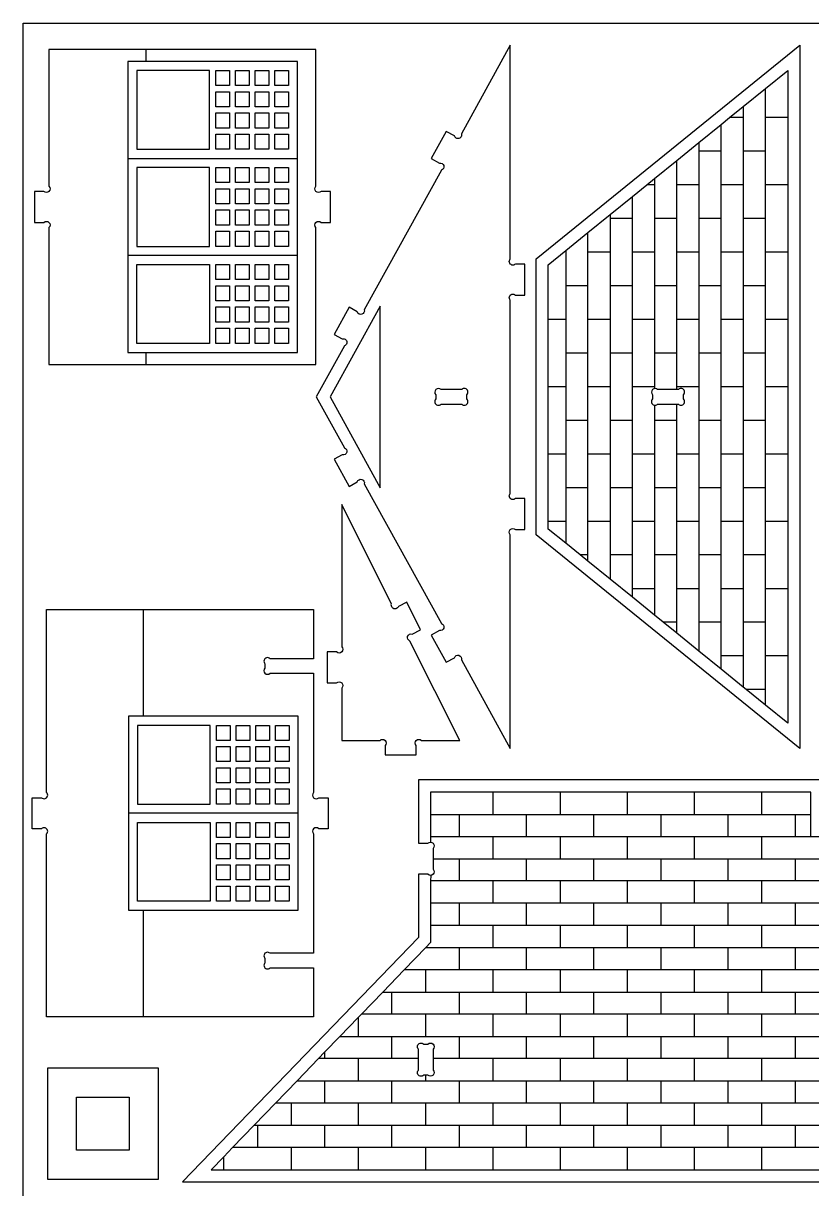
# Model space of a CAD drawing. Extents: x -0.5 to 22.4, y 15.7 to 32.1.
# Drawn here: x -0.54 to 6.24, y 22.11 to 32.13 of the extents above; entities that cross this region are included whole.
import ezdxf

# ---------------------------------------------------------------- set-up
doc = ezdxf.new("R2010")
doc.units = 0
doc.header["$MEASUREMENT"] = 0
doc.layers.get('0').update_dxf_attribs({"linetype": 'CONTINUOUS'})
doc.layers.add('ENGRAVING', color=1, linetype='CONTINUOUS')

msp = doc.modelspace()

# ---------------------------------------------------------------- linework, layer by layer
for points in [[(-0.539, 15.671), (-0.539, 32.127), (22.399, 32.127), (22.399, 15.671)], [(3.872, 27.73), (3.872, 30.101), (6.141, 31.94), (6.141, 25.891)], [(0.439, 31.044), (1.064, 31.044), (1.064, 31.722), (0.439, 31.722)], [(1.117, 31.591), (1.117, 31.722), (1.234, 31.722), (1.234, 31.591)], [(1.286, 31.591), (1.286, 31.722), (1.403, 31.722), (1.403, 31.591)], [(1.455, 31.591), (1.455, 31.722), (1.573, 31.722), (1.573, 31.591)], [(1.625, 31.591), (1.625, 31.722), (1.742, 31.722), (1.742, 31.591)], [(1.117, 31.409), (1.117, 31.539), (1.234, 31.539), (1.234, 31.409)], [(1.286, 31.409), (1.286, 31.539), (1.403, 31.539), (1.403, 31.409)], [(1.455, 31.409), (1.455, 31.539), (1.573, 31.539), (1.573, 31.409)], [(1.625, 31.409), (1.625, 31.539), (1.742, 31.539), (1.742, 31.409)], [(1.117, 31.226), (1.117, 31.357), (1.234, 31.357), (1.234, 31.226)], [(1.286, 31.226), (1.286, 31.357), (1.403, 31.357), (1.403, 31.226)], [(1.455, 31.226), (1.455, 31.357), (1.573, 31.357), (1.573, 31.226)], [(1.625, 31.226), (1.625, 31.357), (1.742, 31.357), (1.742, 31.226)], [(1.117, 31.044), (1.117, 31.174), (1.234, 31.174), (1.234, 31.044)], [(1.286, 31.044), (1.286, 31.174), (1.403, 31.174), (1.403, 31.044)], [(1.455, 31.044), (1.455, 31.174), (1.573, 31.174), (1.573, 31.044)], [(1.625, 31.044), (1.625, 31.174), (1.742, 31.174), (1.742, 31.044)], [(1.064, 30.209), (1.064, 30.887), (0.439, 30.887), (0.439, 30.209)], [(1.117, 30.757), (1.117, 30.887), (1.234, 30.887), (1.234, 30.757)], [(1.286, 30.887), (1.403, 30.887), (1.403, 30.757), (1.286, 30.757)], [(1.455, 30.757), (1.455, 30.887), (1.573, 30.887), (1.573, 30.757)], [(1.625, 30.757), (1.625, 30.887), (1.742, 30.887), (1.742, 30.757)], [(1.117, 30.574), (1.117, 30.705), (1.234, 30.705), (1.234, 30.574)], [(1.286, 30.574), (1.286, 30.705), (1.403, 30.705), (1.403, 30.574)], [(1.455, 30.574), (1.455, 30.705), (1.573, 30.705), (1.573, 30.574)], [(1.625, 30.574), (1.625, 30.705), (1.742, 30.705), (1.742, 30.574)], [(1.117, 30.392), (1.117, 30.522), (1.234, 30.522), (1.234, 30.392)], [(1.286, 30.392), (1.286, 30.522), (1.403, 30.522), (1.403, 30.392)], [(1.455, 30.392), (1.455, 30.522), (1.573, 30.522), (1.573, 30.392)], [(1.625, 30.392), (1.625, 30.522), (1.742, 30.522), (1.742, 30.392)], [(1.117, 30.209), (1.117, 30.34), (1.234, 30.34), (1.234, 30.209)], [(1.286, 30.209), (1.286, 30.34), (1.403, 30.34), (1.403, 30.209)], [(1.455, 30.209), (1.455, 30.34), (1.573, 30.34), (1.573, 30.209)], [(1.625, 30.209), (1.625, 30.34), (1.742, 30.34), (1.742, 30.209)], [(0.439, 29.375), (0.439, 30.053), (1.064, 30.053), (1.064, 29.375)], [(1.234, 30.053), (1.234, 29.923), (1.117, 29.923), (1.117, 30.053)], [(1.286, 29.923), (1.286, 30.053), (1.403, 30.053), (1.403, 29.923)], [(1.455, 29.923), (1.455, 30.053), (1.573, 30.053), (1.573, 29.923)], [(1.625, 30.053), (1.742, 30.053), (1.742, 29.923), (1.625, 29.923)], [(1.117, 29.74), (1.117, 29.87), (1.234, 29.87), (1.234, 29.74)], [(1.286, 29.74), (1.286, 29.87), (1.403, 29.87), (1.403, 29.74)], [(1.455, 29.74), (1.455, 29.87), (1.573, 29.87), (1.573, 29.74)], [(1.625, 29.74), (1.625, 29.87), (1.742, 29.87), (1.742, 29.74)], [(1.117, 29.557), (1.117, 29.688), (1.234, 29.688), (1.234, 29.557)], [(1.286, 29.557), (1.286, 29.688), (1.403, 29.688), (1.403, 29.557)], [(1.455, 29.557), (1.455, 29.688), (1.573, 29.688), (1.573, 29.557)], [(1.625, 29.557), (1.625, 29.688), (1.742, 29.688), (1.742, 29.557)], [(1.117, 29.375), (1.117, 29.505), (1.234, 29.505), (1.234, 29.375)], [(1.286, 29.375), (1.286, 29.505), (1.403, 29.505), (1.403, 29.375)], [(1.455, 29.375), (1.455, 29.505), (1.573, 29.505), (1.573, 29.375)], [(1.625, 29.375), (1.625, 29.505), (1.742, 29.505), (1.742, 29.375)], [(0.444, 26.091), (0.444, 25.413), (1.07, 25.413), (1.07, 26.091)], [(1.122, 25.961), (1.122, 26.091), (1.24, 26.091), (1.24, 25.961)], [(1.292, 25.961), (1.292, 26.091), (1.409, 26.091), (1.409, 25.961)], [(1.461, 25.961), (1.461, 26.091), (1.579, 26.091), (1.579, 25.961)], [(1.631, 25.961), (1.631, 26.091), (1.748, 26.091), (1.748, 25.961)], [(1.122, 25.779), (1.122, 25.909), (1.24, 25.909), (1.24, 25.779)], [(1.292, 25.779), (1.292, 25.909), (1.409, 25.909), (1.409, 25.779)], [(1.461, 25.779), (1.461, 25.909), (1.579, 25.909), (1.579, 25.779)], [(1.631, 25.779), (1.631, 25.909), (1.748, 25.909), (1.748, 25.779)], [(1.122, 25.596), (1.122, 25.726), (1.24, 25.726), (1.24, 25.596)], [(1.292, 25.596), (1.292, 25.726), (1.409, 25.726), (1.409, 25.596)], [(1.461, 25.596), (1.461, 25.726), (1.579, 25.726), (1.579, 25.596)], [(1.631, 25.596), (1.631, 25.726), (1.748, 25.726), (1.748, 25.596)], [(1.122, 25.413), (1.122, 25.544), (1.24, 25.544), (1.24, 25.413)], [(1.292, 25.413), (1.292, 25.544), (1.409, 25.544), (1.409, 25.413)], [(1.461, 25.413), (1.461, 25.544), (1.579, 25.544), (1.579, 25.413)], [(1.631, 25.413), (1.631, 25.544), (1.748, 25.544), (1.748, 25.413)], [(0.444, 24.579), (0.444, 25.257), (1.07, 25.257), (1.07, 24.579)], [(1.122, 25.127), (1.122, 25.257), (1.24, 25.257), (1.24, 25.127)], [(1.292, 25.127), (1.292, 25.257), (1.409, 25.257), (1.409, 25.127)], [(1.461, 25.127), (1.461, 25.257), (1.579, 25.257), (1.579, 25.127)], [(1.631, 25.127), (1.631, 25.257), (1.748, 25.257), (1.748, 25.127)], [(1.122, 24.944), (1.122, 25.075), (1.24, 25.075), (1.24, 24.944)], [(1.292, 24.944), (1.292, 25.075), (1.409, 25.075), (1.409, 24.944)], [(1.461, 24.944), (1.461, 25.075), (1.579, 25.075), (1.579, 24.944)], [(1.631, 24.944), (1.631, 25.075), (1.748, 25.075), (1.748, 24.944)], [(1.122, 24.762), (1.122, 24.892), (1.24, 24.892), (1.24, 24.762)], [(1.292, 24.762), (1.292, 24.892), (1.409, 24.892), (1.409, 24.762)], [(1.461, 24.762), (1.461, 24.892), (1.579, 24.892), (1.579, 24.762)], [(1.631, 24.762), (1.631, 24.892), (1.748, 24.892), (1.748, 24.762)], [(1.122, 24.579), (1.122, 24.709), (1.24, 24.709), (1.24, 24.579)], [(1.292, 24.579), (1.292, 24.709), (1.409, 24.709), (1.409, 24.579)], [(1.461, 24.579), (1.461, 24.709), (1.579, 24.709), (1.579, 24.579)], [(1.631, 24.579), (1.631, 24.709), (1.748, 24.709), (1.748, 24.579)], [(-0.33, 22.189), (0.623, 22.189), (0.623, 23.143), (-0.33, 23.143)], [(-0.08, 22.439), (-0.08, 22.893), (0.373, 22.893), (0.373, 22.439)]]:
    msp.add_lwpolyline(points, close=True)
for points in [[(-0.443, 30.415), (-0.362, 30.415, -1), (-0.318, 30.371), (-0.318, 29.194), (0.517, 29.194), (1.978, 29.194), (1.978, 30.371, -1), (2.022, 30.415), (2.103, 30.415), (2.103, 30.682), (2.022, 30.682, -1), (1.978, 30.726), (1.978, 31.903), (0.517, 31.903), (-0.318, 31.903), (-0.318, 30.726, -1), (-0.362, 30.682), (-0.443, 30.682)], [(3.098, 26.633), (3.169, 26.672, -1), (3.229, 26.654), (3.65, 25.891), (3.65, 27.729, -1), (3.694, 27.774), (3.775, 27.774), (3.775, 28.041), (3.694, 28.041, -1), (3.65, 28.085), (3.65, 29.746, -1), (3.694, 29.79), (3.775, 29.79), (3.775, 30.057), (3.694, 30.057, -1), (3.65, 30.101), (3.65, 31.94), (3.229, 31.176, -1), (3.169, 31.159), (3.098, 31.198), (2.969, 30.964), (3.04, 30.925, -1), (3.057, 30.865), (2.394, 29.664, -1), (2.334, 29.646), (2.263, 29.685), (2.134, 29.452), (2.205, 29.413, -1), (2.223, 29.353), (1.981, 28.915), (2.223, 28.478, -1), (2.205, 28.418), (2.134, 28.379), (2.263, 28.145), (2.334, 28.184, -1), (2.394, 28.167), (3.057, 26.966, -1), (3.04, 26.906), (2.969, 26.867)], [(3.009, 28.934), (3.009, 28.897, 1), (3.054, 28.853), (3.232, 28.853, 1), (3.276, 28.897), (3.276, 28.934, 1), (3.232, 28.978), (3.054, 28.978, 1)], [(5.082, 28.978), (4.917, 28.978, 1), (4.873, 28.934), (4.873, 28.897, 1), (4.917, 28.853), (5.082, 28.853), (5.096, 28.853, 1), (5.14, 28.897), (5.14, 28.934, 1), (5.096, 28.978)], [(2.076, 26.455), (2.156, 26.455, -1), (2.201, 26.411), (2.201, 25.961), (2.53, 25.961, -1), (2.574, 25.917), (2.574, 25.836), (2.841, 25.836), (2.841, 25.917, -1), (2.886, 25.961), (3.215, 25.961), (2.787, 26.816, -1), (2.807, 26.876), (2.879, 26.912), (2.76, 27.151), (2.688, 27.114, -1), (2.628, 27.134), (2.201, 27.99), (2.201, 26.767, -1), (2.156, 26.722), (2.076, 26.722)], [(-0.338, 23.584), (-0.338, 25.158, 1), (-0.382, 25.202), (-0.463, 25.202), (-0.463, 25.469), (-0.382, 25.469, 1), (-0.338, 25.513), (-0.338, 27.086), (0.496, 27.086), (1.958, 27.086), (1.958, 26.664), (1.584, 26.664, 1), (1.54, 26.62), (1.54, 26.583, 1), (1.584, 26.539), (1.958, 26.539), (1.958, 25.513, 1), (2.002, 25.469), (2.083, 25.469), (2.083, 25.202), (2.002, 25.202, 1), (1.958, 25.158), (1.958, 24.131), (1.584, 24.131, 1), (1.54, 24.087), (1.54, 24.05, 1), (1.584, 24.006), (1.958, 24.006), (1.958, 23.584), (0.496, 23.584)], [(0.832, 22.166), (12.513, 22.166), (10.484, 24.266), (10.484, 24.81), (10.403, 24.81, -1), (10.359, 24.854), (10.359, 25.033, -1), (10.403, 25.077), (10.484, 25.077), (10.484, 25.621), (2.861, 25.621), (2.861, 25.077), (2.942, 25.077, -1), (2.986, 25.033), (2.986, 24.854, -1), (2.942, 24.81), (2.861, 24.81), (2.861, 24.266)], [(2.986, 23.225), (2.986, 23.127, -1), (2.942, 23.083), (2.921, 23.083), (2.905, 23.083, -1), (2.861, 23.127), (2.861, 23.225), (2.861, 23.306, -1), (2.905, 23.35), (2.942, 23.35, -1), (2.986, 23.306)]]:
    msp.add_lwpolyline(points, format="xyb", close=True)
at = {"layer": 'ENGRAVING'}
for points in [[(0.517, 31.8), (0.517, 31.903)], [(0.36, 31.8), (0.36, 30.965)], [(0.517, 31.8), (0.36, 31.8)], [(1.821, 31.8), (0.517, 31.8)], [(1.821, 30.965), (1.821, 31.8)], [(5.845, 31.566), (6.036, 31.721)], [(6.036, 31.721), (6.036, 31.316)], [(5.654, 31.412), (5.845, 31.566)], [(5.845, 31.316), (5.845, 31.566)], [(5.536, 31.316), (5.654, 31.412)], [(5.654, 31.412), (5.654, 31.316)], [(5.463, 31.257), (5.536, 31.316)], [(5.654, 31.316), (5.536, 31.316)], [(5.654, 31.316), (5.654, 31.027)], [(5.845, 31.027), (5.845, 31.316)], [(6.036, 31.316), (5.845, 31.316)], [(6.036, 31.316), (6.036, 30.737)], [(5.273, 31.102), (5.463, 31.257)], [(5.463, 31.027), (5.463, 31.257)], [(5.082, 30.947), (5.273, 31.102)], [(5.273, 31.102), (5.273, 31.027)], [(0.36, 30.965), (1.821, 30.965)], [(0.36, 30.965), (0.36, 30.131)], [(1.821, 30.131), (1.821, 30.965)], [(5.273, 31.027), (5.273, 30.737)], [(5.463, 31.027), (5.273, 31.027)], [(5.654, 30.737), (5.463, 30.737), (5.463, 31.027)], [(5.654, 31.027), (5.654, 30.737)], [(5.845, 31.027), (5.654, 31.027)], [(5.845, 30.737), (5.845, 31.027)], [(4.891, 30.792), (5.082, 30.947)], [(5.082, 30.737), (5.082, 30.947)], [(4.823, 30.737), (4.891, 30.792)], [(4.891, 30.792), (4.891, 30.737)], [(4.7, 30.638), (4.823, 30.737)], [(4.891, 30.737), (4.823, 30.737)], [(4.891, 30.737), (4.891, 30.448)], [(5.082, 30.448), (5.082, 30.737)], [(5.273, 30.737), (5.082, 30.737)], [(5.273, 30.737), (5.273, 30.448)], [(5.463, 30.448), (5.463, 30.737)], [(5.654, 30.737), (5.654, 30.448)], [(5.845, 30.448), (5.845, 30.737)], [(6.036, 30.737), (5.845, 30.737)], [(6.036, 30.737), (6.036, 30.159)], [(4.509, 30.483), (4.7, 30.638)], [(4.7, 30.448), (4.7, 30.638)], [(4.318, 30.328), (4.509, 30.483)], [(4.509, 30.483), (4.509, 30.448), (4.509, 30.159)], [(4.7, 30.448), (4.509, 30.448)], [(4.891, 30.159), (4.7, 30.159), (4.7, 30.448)], [(5.082, 30.448), (4.891, 30.448)], [(4.891, 30.448), (4.891, 30.159)], [(5.082, 30.159), (5.082, 30.448)], [(5.273, 30.448), (5.273, 30.159)], [(5.463, 30.448), (5.273, 30.448)], [(5.463, 30.159), (5.463, 30.448)], [(5.654, 30.448), (5.654, 30.159)], [(5.845, 30.448), (5.654, 30.448)], [(5.845, 30.159), (5.845, 30.448)], [(4.127, 30.173), (4.318, 30.328)], [(4.318, 30.159), (4.318, 30.328)], [(3.976, 30.051), (4.127, 30.173)], [(4.127, 30.173), (4.127, 29.87)], [(1.821, 30.131), (0.36, 30.131)], [(0.36, 30.131), (0.36, 29.297)], [(0.36, 29.297), (0.517, 29.297), (1.821, 29.297), (1.821, 30.131)], [(4.318, 29.58), (4.318, 29.87), (4.318, 30.159)], [(4.509, 30.159), (4.318, 30.159)], [(4.509, 30.159), (4.509, 29.87)], [(4.7, 29.58), (4.7, 29.87), (4.7, 30.159)], [(4.891, 30.159), (4.891, 29.87)], [(5.082, 29.87), (5.082, 30.159)], [(5.273, 30.159), (5.082, 30.159)], [(5.273, 30.159), (5.273, 29.87)], [(5.463, 29.87), (5.463, 30.159)], [(5.654, 30.159), (5.463, 30.159)], [(5.654, 30.159), (5.654, 29.87)], [(5.845, 29.87), (5.845, 30.159)], [(6.036, 30.159), (5.845, 30.159)], [(6.036, 30.159), (6.036, 29.58)], [(3.976, 29.58), (3.976, 30.051)], [(4.318, 29.87), (4.127, 29.87)], [(4.127, 29.87), (4.127, 29.58)], [(4.509, 29.87), (4.509, 29.58)], [(4.7, 29.87), (4.509, 29.87)], [(4.891, 29.87), (4.891, 29.58)], [(5.082, 29.87), (4.891, 29.87)], [(5.082, 29.58), (5.082, 29.87)], [(5.273, 29.87), (5.273, 29.58)], [(5.463, 29.87), (5.273, 29.87)], [(5.463, 29.58), (5.463, 29.87)], [(5.654, 29.87), (5.654, 29.58), (5.463, 29.58)], [(5.845, 29.87), (5.654, 29.87)], [(5.845, 29.58), (5.845, 29.87)], [(3.976, 29.002), (3.976, 29.58)], [(4.127, 29.58), (3.976, 29.58)], [(4.127, 29.58), (4.127, 29.291), (4.127, 29.002)], [(4.509, 29.58), (4.318, 29.58)], [(4.509, 29.291), (4.509, 29.002), (4.318, 29.002), (4.318, 29.291), (4.318, 29.58)], [(4.509, 29.58), (4.509, 29.291)], [(4.891, 29.291), (4.891, 29.002), (4.7, 29.002), (4.7, 29.291), (4.7, 29.58)], [(4.891, 29.58), (4.7, 29.58)], [(4.891, 29.58), (4.891, 29.291)], [(5.082, 29.291), (5.082, 29.58)], [(5.273, 29.58), (5.082, 29.58)], [(5.273, 29.58), (5.273, 29.291)], [(5.463, 29.291), (5.463, 29.58)], [(5.654, 29.58), (5.654, 29.291)], [(5.845, 29.291), (5.845, 29.58)], [(6.036, 29.58), (5.845, 29.58)], [(6.036, 29.58), (6.036, 29.002)], [(0.517, 29.194), (0.517, 29.297)], [(4.318, 29.291), (4.127, 29.291)], [(4.7, 29.291), (4.509, 29.291)], [(5.082, 29.291), (4.891, 29.291)], [(5.273, 29.002), (5.082, 29.002), (5.082, 29.291)], [(5.463, 29.291), (5.273, 29.291)], [(5.273, 29.291), (5.273, 29.002)], [(5.463, 29.002), (5.463, 29.291)], [(5.654, 29.291), (5.654, 29.002)], [(5.845, 29.291), (5.654, 29.291)], [(5.845, 29.002), (5.845, 29.291)], [(3.976, 28.423), (3.976, 29.002)], [(4.127, 29.002), (3.976, 29.002)], [(4.127, 29.002), (4.127, 28.713), (4.127, 28.423)], [(4.509, 28.713), (4.509, 28.423), (4.318, 28.423), (4.318, 28.713), (4.318, 29.002)], [(4.509, 29.002), (4.509, 28.713)], [(4.891, 28.713), (4.891, 28.423), (4.7, 28.423), (4.7, 28.713), (4.7, 29.002)], [(4.891, 29.002), (4.891, 28.987)], [(5.082, 28.978), (5.082, 29.002)], [(5.273, 29.002), (5.273, 28.713)], [(5.463, 28.713), (5.463, 29.002)], [(5.654, 29.002), (5.463, 29.002)], [(5.654, 29.002), (5.654, 28.713)], [(5.845, 28.713), (5.845, 29.002)], [(6.036, 29.002), (5.845, 29.002)], [(6.036, 29.002), (6.036, 28.423)], [(4.891, 28.844), (4.891, 28.713)], [(5.082, 28.713), (5.082, 28.853)], [(4.318, 28.713), (4.127, 28.713)], [(4.7, 28.713), (4.509, 28.713)], [(5.082, 28.713), (4.891, 28.713)], [(5.273, 28.423), (5.082, 28.423), (5.082, 28.713)], [(5.463, 28.713), (5.273, 28.713)], [(5.273, 28.713), (5.273, 28.423)], [(5.654, 28.713), (5.654, 28.423), (5.463, 28.423), (5.463, 28.713)], [(5.845, 28.713), (5.654, 28.713)], [(6.036, 28.423), (5.845, 28.423), (5.845, 28.713)], [(3.976, 27.845), (3.976, 28.423)], [(4.127, 28.423), (3.976, 28.423)], [(4.127, 28.423), (4.127, 28.134)], [(4.318, 27.845), (4.318, 28.134), (4.318, 28.423)], [(4.509, 28.423), (4.509, 28.134)], [(4.891, 27.845), (4.7, 27.845), (4.7, 28.134), (4.7, 28.423)], [(4.891, 28.423), (4.891, 28.134)], [(5.082, 28.134), (5.082, 28.423)], [(5.273, 28.423), (5.273, 28.134)], [(5.463, 28.134), (5.463, 28.423)], [(5.654, 28.423), (5.654, 28.134)], [(5.845, 28.134), (5.845, 28.423)], [(6.036, 28.423), (6.036, 27.845)], [(4.127, 28.134), (4.127, 27.845)], [(4.318, 28.134), (4.127, 28.134)], [(4.509, 28.134), (4.509, 27.845)], [(4.7, 28.134), (4.509, 28.134)], [(4.891, 28.134), (4.891, 27.845)], [(5.082, 28.134), (4.891, 28.134)], [(5.082, 27.845), (5.082, 28.134)], [(5.273, 28.134), (5.273, 27.845)], [(5.463, 28.134), (5.273, 28.134)], [(5.463, 27.845), (5.463, 28.134)], [(5.654, 28.134), (5.654, 27.845)], [(5.845, 28.134), (5.654, 28.134)], [(5.845, 27.845), (5.845, 28.134)], [(3.976, 27.779), (3.976, 27.845)], [(4.127, 27.845), (3.976, 27.845)], [(4.127, 27.657), (3.976, 27.779)], [(4.127, 27.845), (4.127, 27.657)], [(4.318, 27.502), (4.318, 27.556), (4.318, 27.845)], [(4.509, 27.845), (4.318, 27.845)], [(4.509, 27.845), (4.509, 27.556)], [(4.7, 27.556), (4.7, 27.845)], [(4.891, 27.845), (4.891, 27.556)], [(5.273, 27.266), (5.082, 27.266), (5.082, 27.556), (5.082, 27.845)], [(5.273, 27.845), (5.082, 27.845)], [(5.273, 27.845), (5.273, 27.556)], [(5.654, 27.556), (5.654, 27.266), (5.463, 27.266), (5.463, 27.556), (5.463, 27.845)], [(5.654, 27.845), (5.463, 27.845)], [(5.654, 27.845), (5.654, 27.556)], [(6.036, 27.266), (5.845, 27.266), (5.845, 27.556), (5.845, 27.845)], [(6.036, 27.845), (5.845, 27.845)], [(6.036, 27.845), (6.036, 27.266)], [(4.252, 27.556), (4.127, 27.657)], [(4.318, 27.502), (4.252, 27.556)], [(4.318, 27.556), (4.252, 27.556)], [(4.509, 27.556), (4.509, 27.348)], [(4.7, 27.556), (4.509, 27.556)], [(4.7, 27.266), (4.7, 27.556)], [(5.082, 27.556), (4.891, 27.556)], [(4.891, 27.556), (4.891, 27.266)], [(5.463, 27.556), (5.273, 27.556)], [(5.273, 27.556), (5.273, 27.266)], [(5.845, 27.556), (5.654, 27.556)], [(4.509, 27.348), (4.318, 27.502)], [(4.7, 27.193), (4.509, 27.348)], [(4.7, 27.193), (4.7, 27.266)], [(4.891, 27.266), (4.7, 27.266)], [(4.891, 27.266), (4.891, 27.038)], [(5.082, 26.977), (5.082, 27.266)], [(5.273, 27.266), (5.273, 26.977)], [(5.463, 26.977), (5.463, 27.266)], [(5.654, 27.266), (5.654, 26.977)], [(5.845, 26.977), (5.845, 27.266)], [(6.036, 27.266), (6.036, 26.688)], [(4.891, 27.038), (4.7, 27.193)], [(0.496, 26.17), (0.496, 27.086)], [(4.966, 26.977), (4.891, 27.038)], [(5.082, 26.883), (4.966, 26.977)], [(5.082, 26.883), (5.082, 26.977), (4.966, 26.977)], [(5.463, 26.977), (5.273, 26.977)], [(5.273, 26.977), (5.273, 26.728)], [(5.463, 26.688), (5.463, 26.977)], [(5.845, 26.977), (5.654, 26.977)], [(5.654, 26.977), (5.654, 26.688)], [(6.036, 26.688), (5.845, 26.688), (5.845, 26.977)], [(5.273, 26.728), (5.082, 26.883)], [(5.463, 26.574), (5.273, 26.728)], [(5.463, 26.574), (5.463, 26.688)], [(5.654, 26.688), (5.463, 26.688)], [(5.654, 26.688), (5.654, 26.419)], [(5.845, 26.399), (5.845, 26.688)], [(6.036, 26.688), (6.036, 26.109)], [(5.654, 26.419), (5.463, 26.574)], [(5.679, 26.399), (5.654, 26.419)], [(5.845, 26.264), (5.679, 26.399)], [(5.845, 26.399), (5.679, 26.399)], [(5.845, 26.264), (5.845, 26.399)], [(6.036, 26.109), (5.845, 26.264)], [(0.496, 26.17), (0.366, 26.17), (0.366, 25.335)], [(1.826, 25.335), (1.826, 26.17), (0.496, 26.17)], [(3.499, 25.516), (2.965, 25.516)], [(2.965, 25.516), (2.965, 25.325)], [(4.078, 25.516), (3.499, 25.516)], [(3.499, 25.516), (3.499, 25.325)], [(4.656, 25.516), (4.078, 25.516)], [(4.078, 25.516), (4.078, 25.325)], [(5.235, 25.516), (4.656, 25.516)], [(4.656, 25.516), (4.656, 25.325)], [(5.813, 25.516), (5.235, 25.516)], [(5.235, 25.325), (5.235, 25.516)], [(5.813, 25.325), (5.813, 25.516)], [(6.235, 25.516), (5.813, 25.516)], [(6.235, 25.325), (6.235, 25.516)], [(0.366, 25.335), (0.366, 24.501), (0.496, 24.501)], [(1.826, 25.335), (0.366, 25.335)], [(1.826, 24.501), (1.826, 25.335)], [(2.965, 25.325), (2.965, 25.134)], [(2.965, 25.325), (3.21, 25.325)], [(3.21, 25.325), (3.499, 25.325)], [(3.21, 25.325), (3.21, 25.134)], [(3.499, 25.325), (3.789, 25.325)], [(3.789, 25.325), (4.078, 25.325)], [(3.789, 25.134), (3.789, 25.325)], [(4.078, 25.325), (4.367, 25.325)], [(4.367, 25.325), (4.656, 25.325)], [(4.367, 25.325), (4.367, 25.134)], [(4.656, 25.325), (4.946, 25.325)], [(4.946, 25.325), (4.946, 25.134)], [(4.946, 25.325), (5.235, 25.325), (5.524, 25.325)], [(5.524, 25.134), (5.524, 25.325)], [(5.524, 25.325), (5.813, 25.325)], [(5.813, 25.325), (6.103, 25.325)], [(6.103, 25.325), (6.235, 25.325)], [(6.103, 25.134), (6.103, 25.325)], [(6.235, 25.134), (6.235, 25.325)], [(2.965, 25.134), (3.21, 25.134)], [(2.965, 25.134), (2.965, 25.086)], [(3.21, 25.134), (3.499, 25.134)], [(3.499, 25.134), (3.499, 24.943)], [(3.499, 25.134), (3.789, 25.134), (4.078, 25.134), (4.078, 24.943)], [(4.078, 25.134), (4.367, 25.134), (4.656, 25.134), (4.656, 24.943)], [(4.656, 25.134), (4.946, 25.134)], [(4.946, 25.134), (5.235, 25.134)], [(5.235, 25.134), (5.524, 25.134)], [(5.235, 24.943), (5.235, 25.134)], [(5.524, 25.134), (5.813, 25.134)], [(5.813, 24.943), (5.813, 25.134), (6.103, 25.134), (6.235, 25.134)], [(6.235, 25.134), (6.392, 25.134)], [(2.986, 24.943), (3.21, 24.943)], [(3.21, 24.943), (3.21, 24.753)], [(3.21, 24.943), (3.499, 24.943)], [(3.499, 24.943), (3.789, 24.943)], [(3.789, 24.943), (4.078, 24.943)], [(3.789, 24.753), (3.789, 24.943)], [(4.078, 24.943), (4.367, 24.943)], [(4.367, 24.943), (4.656, 24.943)], [(4.656, 24.943), (4.946, 24.943), (4.946, 24.753), (4.656, 24.753), (4.367, 24.753)], [(4.367, 24.943), (4.367, 24.753)], [(4.946, 24.943), (5.235, 24.943)], [(5.235, 24.943), (5.524, 24.943)], [(5.524, 24.943), (5.813, 24.943)], [(5.524, 24.753), (5.524, 24.943)], [(5.813, 24.943), (6.103, 24.943)], [(6.103, 24.943), (6.392, 24.943)], [(6.103, 24.753), (6.103, 24.943)], [(2.966, 24.801), (2.965, 24.753)], [(2.965, 24.753), (2.965, 24.562)], [(3.21, 24.753), (2.965, 24.753)], [(3.499, 24.753), (3.499, 24.562), (3.21, 24.562), (2.965, 24.562)], [(3.789, 24.753), (3.499, 24.753), (3.21, 24.753)], [(4.078, 24.753), (3.789, 24.753)], [(4.367, 24.753), (4.078, 24.753)], [(4.078, 24.753), (4.078, 24.562)], [(4.656, 24.753), (4.656, 24.562)], [(5.235, 24.753), (4.946, 24.753)], [(5.524, 24.753), (5.235, 24.753)], [(5.235, 24.562), (5.235, 24.753)], [(5.813, 24.753), (5.524, 24.753)], [(6.392, 24.562), (6.103, 24.562), (5.813, 24.562), (5.813, 24.753)], [(6.103, 24.753), (5.813, 24.753)], [(6.392, 24.753), (6.103, 24.753)], [(2.965, 24.562), (2.965, 24.371)], [(3.21, 24.562), (3.21, 24.371), (2.965, 24.371)], [(3.789, 24.562), (3.499, 24.562)], [(4.078, 24.562), (3.789, 24.562)], [(4.367, 24.562), (4.367, 24.371), (4.078, 24.371), (3.789, 24.371), (3.789, 24.562)], [(4.367, 24.562), (4.078, 24.562)], [(4.656, 24.562), (4.367, 24.562)], [(4.946, 24.562), (4.656, 24.562)], [(5.235, 24.562), (4.946, 24.562)], [(4.946, 24.562), (4.946, 24.371)], [(5.524, 24.562), (5.235, 24.562)], [(5.524, 24.371), (5.524, 24.562)], [(5.813, 24.562), (5.524, 24.562)], [(6.681, 24.371), (6.392, 24.371), (6.103, 24.371), (6.103, 24.562)], [(0.496, 24.501), (1.826, 24.501)], [(0.496, 23.584), (0.496, 24.501)], [(2.965, 24.371), (2.965, 24.224)], [(3.499, 24.371), (3.21, 24.371)], [(3.499, 24.371), (3.499, 24.18)], [(3.789, 24.371), (3.499, 24.371)], [(4.078, 24.371), (4.078, 24.18)], [(4.656, 24.371), (4.367, 24.371)], [(4.656, 24.371), (4.656, 24.18)], [(4.946, 24.371), (4.656, 24.371)], [(5.235, 24.371), (4.946, 24.371)], [(5.235, 24.18), (5.235, 24.371)], [(5.524, 24.371), (5.235, 24.371)], [(5.813, 24.371), (5.524, 24.371)], [(5.813, 24.18), (5.813, 24.371)], [(6.103, 24.371), (5.813, 24.371)], [(2.923, 24.18), (2.738, 23.989)], [(2.923, 24.18), (3.21, 24.18), (3.21, 23.989), (2.921, 23.989), (2.738, 23.989)], [(2.965, 24.224), (2.923, 24.18)], [(3.21, 24.18), (3.499, 24.18)], [(3.499, 24.18), (3.789, 24.18)], [(3.789, 24.18), (4.078, 24.18)], [(3.789, 23.989), (3.789, 24.18)], [(4.367, 24.18), (4.367, 23.989), (4.078, 23.989), (3.789, 23.989)], [(4.078, 24.18), (4.367, 24.18)], [(4.367, 24.18), (4.656, 24.18)], [(4.656, 24.18), (4.946, 24.18)], [(4.946, 24.18), (5.235, 24.18)], [(4.946, 24.18), (4.946, 23.989)], [(5.235, 24.18), (5.524, 24.18)], [(5.524, 24.18), (5.813, 24.18)], [(5.524, 23.989), (5.524, 24.18)], [(5.813, 24.18), (6.103, 24.18)], [(6.392, 23.989), (6.103, 23.989), (6.103, 24.18), (6.392, 24.18), (6.681, 24.18)], [(2.738, 23.989), (2.554, 23.798)], [(2.921, 23.989), (2.921, 23.798)], [(3.499, 23.989), (3.21, 23.989)], [(3.499, 23.989), (3.499, 23.798)], [(3.789, 23.989), (3.499, 23.989)], [(4.078, 23.989), (4.078, 23.798)], [(4.656, 23.989), (4.367, 23.989)], [(4.946, 23.989), (4.656, 23.989)], [(4.656, 23.989), (4.656, 23.798)], [(5.235, 23.989), (4.946, 23.989)], [(5.235, 23.798), (5.235, 23.989)], [(5.524, 23.989), (5.235, 23.989)], [(5.813, 23.989), (5.524, 23.989)], [(5.813, 23.798), (5.813, 23.989)], [(6.103, 23.989), (5.813, 23.989)], [(2.554, 23.798), (2.369, 23.607)], [(2.554, 23.798), (2.632, 23.798)], [(2.632, 23.607), (2.632, 23.798)], [(2.632, 23.798), (2.921, 23.798)], [(2.921, 23.798), (3.21, 23.798)], [(3.21, 23.798), (3.499, 23.798), (3.789, 23.798)], [(3.21, 23.798), (3.21, 23.607)], [(3.789, 23.607), (3.789, 23.798)], [(3.789, 23.798), (4.078, 23.798), (4.367, 23.798)], [(4.367, 23.798), (4.656, 23.798), (4.946, 23.798)], [(4.367, 23.798), (4.367, 23.607)], [(4.946, 23.798), (4.946, 23.607)], [(4.946, 23.798), (5.235, 23.798), (5.524, 23.798)], [(5.524, 23.607), (5.524, 23.798)], [(5.524, 23.798), (5.813, 23.798), (6.103, 23.798)], [(6.103, 23.607), (6.103, 23.798)], [(6.103, 23.798), (6.392, 23.798)], [(2.342, 23.579), (2.185, 23.416)], [(2.369, 23.607), (2.342, 23.579)], [(2.342, 23.579), (2.342, 23.416)], [(2.632, 23.607), (2.369, 23.607)], [(2.921, 23.607), (2.632, 23.607)], [(3.21, 23.607), (2.921, 23.607)], [(2.921, 23.607), (2.921, 23.416)], [(3.499, 23.607), (3.21, 23.607)], [(3.499, 23.607), (3.499, 23.416)], [(3.789, 23.607), (3.499, 23.607)], [(4.078, 23.607), (3.789, 23.607)], [(4.078, 23.607), (4.078, 23.416)], [(4.367, 23.607), (4.078, 23.607)], [(4.946, 23.607), (4.656, 23.607), (4.367, 23.607)], [(4.656, 23.607), (4.656, 23.416)], [(5.524, 23.607), (5.235, 23.607), (4.946, 23.607)], [(5.235, 23.416), (5.235, 23.607)], [(6.103, 23.607), (5.813, 23.607), (5.524, 23.607)], [(5.813, 23.416), (5.813, 23.607)], [(6.392, 23.607), (6.103, 23.607)], [(2.185, 23.416), (2.053, 23.28)], [(2.185, 23.416), (2.342, 23.416)], [(2.342, 23.416), (2.632, 23.416)], [(2.632, 23.225), (2.632, 23.416)], [(2.632, 23.416), (2.921, 23.416)], [(2.921, 23.416), (3.21, 23.416)], [(3.21, 23.416), (3.499, 23.416)], [(3.21, 23.416), (3.21, 23.225)], [(3.499, 23.416), (3.789, 23.416)], [(3.789, 23.416), (4.078, 23.416)], [(3.789, 23.225), (3.789, 23.416)], [(4.078, 23.416), (4.367, 23.416)], [(4.367, 23.416), (4.656, 23.416)], [(4.367, 23.416), (4.367, 23.225)], [(4.656, 23.416), (4.946, 23.416)], [(4.946, 23.416), (4.946, 23.225)], [(4.946, 23.416), (5.235, 23.416), (5.524, 23.416)], [(5.524, 23.225), (5.524, 23.416)], [(5.524, 23.416), (5.813, 23.416)], [(5.813, 23.416), (6.103, 23.416)], [(6.103, 23.225), (6.103, 23.416)], [(6.103, 23.416), (6.392, 23.416)], [(2.053, 23.28), (2, 23.225)], [(2.053, 23.28), (2.053, 23.225)], [(2, 23.225), (1.816, 23.034)], [(2.053, 23.225), (2, 23.225)], [(2.342, 23.225), (2.053, 23.225)], [(2.632, 23.225), (2.342, 23.225)], [(2.342, 23.225), (2.342, 23.034)], [(2.861, 23.225), (2.632, 23.225)], [(3.21, 23.225), (2.986, 23.225)], [(3.499, 23.225), (3.21, 23.225)], [(3.499, 23.225), (3.499, 23.034)], [(3.789, 23.225), (3.499, 23.225)], [(4.078, 23.225), (3.789, 23.225)], [(4.078, 23.225), (4.078, 23.034)], [(4.367, 23.225), (4.078, 23.225)], [(4.656, 23.225), (4.367, 23.225)], [(4.656, 23.225), (4.656, 23.034)], [(4.946, 23.225), (4.656, 23.225)], [(5.524, 23.225), (5.235, 23.225), (4.946, 23.225)], [(5.235, 23.034), (5.235, 23.225)], [(5.813, 23.225), (5.524, 23.225)], [(5.813, 23.034), (5.813, 23.225)], [(6.103, 23.225), (5.813, 23.225)], [(6.392, 23.225), (6.103, 23.225)], [(2.921, 23.083), (2.921, 23.034)], [(1.816, 23.034), (1.631, 22.843)], [(1.816, 23.034), (2.053, 23.034)], [(2.053, 23.034), (2.342, 23.034)], [(2.053, 23.034), (2.053, 22.843)], [(2.342, 23.034), (2.632, 23.034)], [(2.632, 22.843), (2.632, 23.034)], [(2.632, 23.034), (2.921, 23.034)], [(2.921, 23.034), (3.21, 23.034)], [(3.21, 23.034), (3.499, 23.034)], [(3.21, 23.034), (3.21, 22.843)], [(3.499, 23.034), (3.789, 23.034)], [(3.789, 23.034), (4.078, 23.034)], [(3.789, 22.843), (3.789, 23.034)], [(4.078, 23.034), (4.367, 23.034)], [(4.367, 23.034), (4.656, 23.034)], [(4.367, 23.034), (4.367, 22.843)], [(4.656, 23.034), (4.946, 23.034)], [(4.946, 23.034), (4.946, 22.843)], [(4.946, 23.034), (5.235, 23.034)], [(5.235, 23.034), (5.524, 23.034)], [(6.103, 22.843), (5.813, 22.843), (5.524, 22.843), (5.524, 23.034), (5.813, 23.034), (6.103, 23.034)], [(6.681, 22.843), (6.392, 22.843), (6.103, 22.843), (6.103, 23.034), (6.392, 23.034), (6.681, 23.034)], [(1.631, 22.843), (1.447, 22.652)], [(1.764, 22.843), (1.631, 22.843)], [(1.764, 22.843), (1.764, 22.652)], [(2.053, 22.843), (1.764, 22.843)], [(2.342, 22.843), (2.053, 22.843)], [(2.632, 22.843), (2.342, 22.843)], [(2.342, 22.843), (2.342, 22.652)], [(2.921, 22.843), (2.632, 22.843)], [(3.21, 22.843), (2.921, 22.843)], [(2.921, 22.843), (2.921, 22.652)], [(3.499, 22.843), (3.21, 22.843)], [(3.499, 22.843), (3.499, 22.652)], [(3.789, 22.843), (3.499, 22.843)], [(4.078, 22.843), (3.789, 22.843)], [(4.367, 22.843), (4.078, 22.843)], [(4.078, 22.843), (4.078, 22.652)], [(4.656, 22.843), (4.367, 22.843)], [(4.656, 22.843), (4.656, 22.652)], [(4.946, 22.843), (4.656, 22.843)], [(5.235, 22.843), (4.946, 22.843)], [(5.235, 22.652), (5.235, 22.843)], [(5.524, 22.843), (5.235, 22.843)], [(5.813, 22.652), (5.813, 22.843)], [(1.475, 22.652), (1.475, 22.461), (1.262, 22.461)], [(1.447, 22.652), (1.262, 22.461)], [(1.447, 22.652), (1.475, 22.652)], [(1.475, 22.652), (1.764, 22.652)], [(1.764, 22.652), (2.053, 22.652)], [(2.053, 22.652), (2.342, 22.652), (2.632, 22.652)], [(2.053, 22.652), (2.053, 22.461)], [(2.632, 22.461), (2.632, 22.652)], [(2.632, 22.652), (2.921, 22.652)], [(2.921, 22.652), (3.21, 22.652)], [(3.21, 22.652), (3.499, 22.652)], [(3.21, 22.652), (3.21, 22.461)], [(3.499, 22.652), (3.789, 22.652)], [(3.789, 22.652), (4.078, 22.652)], [(4.078, 22.461), (3.789, 22.461), (3.789, 22.652)], [(4.078, 22.652), (4.367, 22.652)], [(4.367, 22.652), (4.656, 22.652)], [(4.367, 22.652), (4.367, 22.461)], [(4.656, 22.652), (4.946, 22.652)], [(4.946, 22.652), (5.235, 22.652)], [(4.946, 22.652), (4.946, 22.461)], [(5.235, 22.652), (5.524, 22.652)], [(5.524, 22.652), (5.813, 22.652)], [(5.524, 22.461), (5.524, 22.652)], [(5.813, 22.652), (6.103, 22.652)], [(6.681, 22.461), (6.392, 22.461), (6.103, 22.461), (6.103, 22.652), (6.392, 22.652), (6.681, 22.652)], [(1.262, 22.461), (1.185, 22.382)], [(1.764, 22.461), (1.475, 22.461)], [(1.764, 22.461), (1.764, 22.27)], [(2.053, 22.461), (1.764, 22.461)], [(2.342, 22.461), (2.053, 22.461)], [(2.342, 22.461), (2.342, 22.27)], [(2.632, 22.461), (2.342, 22.461)], [(2.921, 22.461), (2.632, 22.461)], [(2.921, 22.461), (2.921, 22.27)], [(3.21, 22.461), (2.921, 22.461)], [(3.499, 22.461), (3.21, 22.461)], [(3.499, 22.461), (3.499, 22.27)], [(3.789, 22.461), (3.499, 22.461)], [(4.367, 22.461), (4.078, 22.461)], [(4.078, 22.461), (4.078, 22.27)], [(4.656, 22.461), (4.367, 22.461)], [(4.656, 22.461), (4.656, 22.27)], [(4.946, 22.461), (4.656, 22.461)], [(5.235, 22.461), (4.946, 22.461)], [(5.235, 22.27), (5.235, 22.461)], [(5.524, 22.461), (5.235, 22.461)], [(5.813, 22.461), (5.524, 22.461)], [(5.813, 22.27), (5.813, 22.461)], [(6.103, 22.461), (5.813, 22.461)], [(1.185, 22.382), (1.078, 22.27)], [(1.185, 22.27), (1.185, 22.382)], [(1.078, 22.27), (1.185, 22.27)], [(1.185, 22.27), (1.764, 22.27)], [(1.764, 22.27), (2.342, 22.27)], [(2.342, 22.27), (2.921, 22.27)], [(2.921, 22.27), (3.499, 22.27)], [(3.499, 22.27), (4.078, 22.27)], [(4.078, 22.27), (4.656, 22.27)], [(4.656, 22.27), (5.235, 22.27)], [(5.235, 22.27), (5.813, 22.27)], [(5.813, 22.27), (6.392, 22.27)]]:
    msp.add_lwpolyline(points, dxfattribs=at)
msp.add_lwpolyline([(2.531, 29.696), (2.1, 28.915), (2.531, 28.134)], close=True, dxfattribs=at)

doc.saveas('drawing.dxf')
